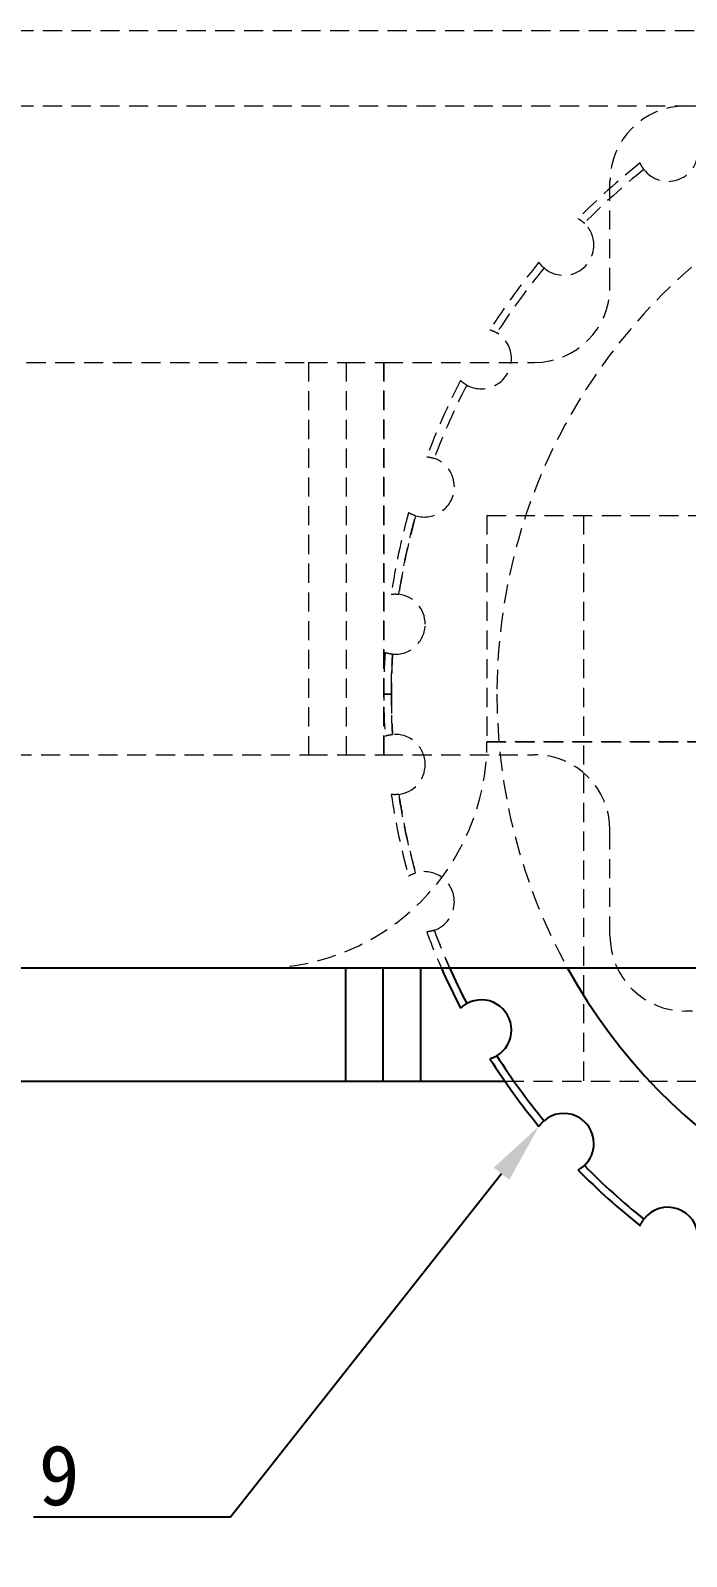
# Model space of a CAD drawing. Header units: millimetres. Extents: x 15 to 1184, y 5 to 836.
# Drawn here: x 300.7 to 344.2, y 497.8 to 598.9 of the extents above; entities that cross this region are included whole.
import ezdxf
from ezdxf import colors
from ezdxf.entities.mleader import LeaderData, LeaderLine
from ezdxf.math import Vec2, Vec3

# ---------------------------------------------------------------- set-up
doc = ezdxf.new("R2010")
doc.units = ezdxf.units.MM
doc.linetypes.add('HIDDEN', pattern=[1.905, 1.27, -0.635])
doc.styles.add('SLDTEXTSTYLE0', font='TXT', dxfattribs={"width": 0.75})
doc.dimstyles.new('SLDDIMSTYLE0', dxfattribs={"dimtxt": 3.5, "dimasz": 3.556, "dimexe": 0, "dimexo": 0.0625, "dimgap": 0.875, "dimtad": 1, "dimdec": 1, "dimlfac": 2, "dimrnd": 1e-09, "dimzin": 4, "dimdsep": 46, "dimtxsty": 'SLDTEXTSTYLE0', "dimblk1": 'CLOSED', "dimblk2": 'CLOSED', "dimsah": 1, "dimcen": 0.09, "dimadec": 0, "dimazin": 1, "dimtfac": 1, "dimtdec": 1, "dimtofl": 0, "dimtmove": 0, "dimatfit": 3, "dimldrblk": 'CLOSED', "dimfxl": 1, "dimfrac": 2, "dimtolj": 1, "dimtzin": 12, "dimarcsym": 0})

# ---------------------------------------------------------------- blocks, each defined once
blk = doc.blocks.new('_Closed')
at = {"color": 0, "linetype": 'ByBlock', "lineweight": -2}
for p, q in [((-1, 0.166667), (0, 0)), ((-1, 0.166667), (-1, -0.166667)), ((0, 0), (-1, -0.166667)), ((0, 0), (-1, 0))]:
    blk.add_line(p, q, dxfattribs=at)
blk = doc.blocks.new('_D')
at = {"color": 7, "linetype": 'Continuous', "lineweight": 0, "transparency": 16777216}
for p, q in [((74.06, 528.28), (74.06, 456.96)), ((674.06, 528.28), (674.06, 456.96)), ((74.06, 457.96), (674.06, 457.96))]:
    blk.add_line(p, q, dxfattribs=at)
at = {"color": 7, "linetype": 'Continuous', "lineweight": 18, "transparency": 16777216, "xscale": 3.556, "yscale": 3.556, "rotation": 180}
blk.add_blockref('_Closed', (74.06, 457.96, -3.74), dxfattribs=at)
at = {"color": 7, "linetype": 'Continuous', "lineweight": 18, "transparency": 16777216, "xscale": 3.556, "yscale": 3.556}
blk.add_blockref('_Closed', (674.06, 457.96, -3.74), dxfattribs=at)
at = {"color": 7, "linetype": 'Continuous', "lineweight": 18, "transparency": 16777216, "insert": (362.39, 462.48), "char_height": 3.5, "attachment_point": 1, "style": 'SLDTEXTSTYLE0'}
blk.add_mtext('1200.0', dxfattribs=at)

msp = doc.modelspace()

# ---------------------------------------------------------------- linework, layer by layer
at = {"color": 7, "linetype": 'HIDDEN', "lineweight": 18}
for p, q in [((248.145, 598.927), (532.475, 598.927)), ((248.145, 593.927), (344.092, 593.927)), ((344.092, 593.927), (394.092, 593.927)), ((339.092, 581.927), (339.092, 588.927)), ((337.393, 586.159), (337.377, 586.174)), ((296.592, 576.927), (319.092, 576.927)), ((319.092, 576.927), (319.092, 550.927)), ((319.092, 576.927), (319.092, 550.927)), ((319.092, 576.927), (321.592, 576.927)), ((321.592, 576.927), (321.592, 550.927)), ((321.592, 576.927), (324.092, 576.927)), ((324.092, 550.927), (324.092, 576.927)), ((324.092, 576.927), (324.092, 550.927)), ((324.092, 576.927), (334.092, 576.927)), ((327.43, 570.566), (327.409, 570.573)), ((330.933, 566.783), (374.057, 566.783)), ((330.933, 566.783), (330.933, 551.783)), ((337.33, 566.783), (337.33, 529.283)), ((324.592, 554.927), (324.092, 554.927)), ((330.933, 551.783), (374.057, 551.783)), ((374.057, 551.783), (330.933, 551.783)), ((276.592, 550.927), (319.092, 550.927)), ((319.092, 550.927), (321.592, 550.927)), ((321.592, 550.927), (324.092, 550.927)), ((324.092, 550.927), (334.092, 550.927)), ((339.092, 538.927), (339.092, 545.927)), ((327.388, 539.273), (327.409, 539.28)), ((321.557, 536.783), (321.557, 529.283)), ((326.557, 529.283), (326.557, 536.783)), ((394.092, 533.927), (344.092, 533.927)), ((332.113, 529.283), (406.07, 529.283))]:
    msp.add_line(p, q, dxfattribs=at)
at = {"color": 7, "linetype": 'Continuous', "lineweight": 25}
for p, q in [((649.057, 536.783), (99.057, 536.783)), ((321.557, 536.783), (99.057, 536.783)), ((321.557, 536.783), (321.557, 529.283)), ((324.057, 529.283), (324.057, 536.783)), ((326.557, 529.283), (326.557, 536.783)), ((99.057, 529.283), (321.557, 529.283)), ((321.557, 529.283), (324.057, 529.283)), ((324.057, 529.283), (326.557, 529.283)), ((326.557, 529.283), (332.113, 529.283))]:
    msp.add_line(p, q, dxfattribs=at)
at = {"color": 7, "linetype": 'HIDDEN', "lineweight": 18, "flags": 128}
msp.add_lwpolyline([(324.092, 554.927), (324.101, 554.927), (324.13, 554.927), (324.176, 554.927), (324.238, 554.927), (324.314, 554.927), (324.4, 554.927), (324.494, 554.927), (324.592, 554.927)], dxfattribs=at)
at = {"color": 7, "linetype": 'HIDDEN', "lineweight": 18}
for centre, radius, start, end in [((344.092, 588.927), 5, 90, 180), ((369.092, 554.927), 37.5, 0, 180), ((342.935, 590.928), 2, 217.28612, 360), ((369.092, 554.927), 45, 128.47962, 135.52038), ((369.092, 554.927), 44.5, 128.57531, 135.42469), ((369.092, 554.927), 44.5, 128.57531, 135.42469), ((369.092, 554.927), 44.5, 128.57531, 135.42469), ((369.092, 554.927), 44.5, 128.57531, 135.42469), ((336.022, 584.703), 2, 360, 46.71392), ((336.022, 584.703), 2, 229.28612, 360), ((369.092, 554.927), 45, 140.47962, 147.52038), ((369.092, 554.927), 44.5, 140.57531, 147.42469), ((369.092, 554.927), 44.5, 140.57531, 147.42469), ((369.092, 554.927), 44.5, 140.57531, 147.42469), ((369.092, 554.927), 44.5, 140.57531, 147.42469), ((334.092, 581.927), 5, 270, 360), ((330.554, 577.177), 2, 0, 58.71392), ((330.554, 577.177), 2, 241.28612, 0), ((369.092, 554.927), 45, 152.47962, 159.52038), ((369.092, 554.927), 44.5, 152.57531, 159.42469), ((369.092, 554.927), 44.5, 152.57531, 159.42469), ((369.092, 554.927), 44.5, 152.57531, 159.42469), ((369.092, 554.927), 44.5, 152.57531, 159.42469), ((326.77, 568.678), 2, 0, 70.71392), ((326.77, 568.678), 2, 253.28615, 0), ((369.092, 554.927), 45, 164.47962, 171.52038), ((324.835, 559.578), 2, 0, 82.71424), ((324.835, 559.578), 2, 265.28337, 0), ((369.092, 554.927), 45, 176.47962, 183.52038), ((369.092, 554.927), 44.5, 179.64154, 180), ((369.092, 554.927), 44.5, 179.64154, 180), ((369.092, 554.927), 37.5, 180, 208.93528), ((324.835, 550.275), 2, 0, 94.71673), ((315.933, 551.783), 15, 270, 360), ((324.835, 550.275), 2, 277.28559, 0), ((334.092, 545.927), 5, 0, 90), ((369.092, 554.927), 45, 188.47962, 195.52038), ((326.77, 541.175), 2, 0, 106.71392), ((326.77, 541.175), 2, 289.28612, 0), ((369.092, 554.927), 45, 200.47962, 203.7774), ((369.092, 554.927), 44.5, 200.57531, 207.42469), ((369.092, 554.927), 44.5, 200.57531, 207.42469), ((369.092, 554.927), 44.5, 200.57531, 207.42469), ((369.092, 554.927), 44.5, 200.57531, 204.06132), ((344.092, 538.927), 5, 180, 270), ((369.092, 554.927), 44.5, 212.57531, 219.42469), ((369.092, 554.927), 44.5, 212.57531, 219.42469), ((369.092, 554.927), 44.5, 212.57531, 219.42469), ((369.092, 554.927), 44.5, 224.57531, 231.42469), ((369.092, 554.927), 44.5, 224.57531, 231.42469), ((369.092, 554.927), 44.5, 224.57531, 231.42469)]:
    msp.add_arc(centre, radius, start, end, dxfattribs=at)
at = {"color": 7, "linetype": 'Continuous', "lineweight": 25}
for centre, radius, start, end in [((369.092, 554.927), 45, 203.7774, 207.52038), ((369.092, 554.927), 44.5, 204.06132, 207.42469), ((369.092, 554.927), 37.5, 208.93528, 331.06472), ((330.554, 532.677), 2, 0, 118.71391), ((330.554, 532.677), 2, 301.28612, 0), ((369.092, 554.927), 45, 212.47962, 219.52038), ((369.092, 554.927), 44.5, 212.57531, 219.42469), ((336.022, 525.15), 2, 0, 130.71392), ((336.022, 525.15), 2, 313.28612, 0), ((369.092, 554.927), 45, 224.47962, 231.52038), ((369.092, 554.927), 44.5, 224.57531, 231.42469), ((342.935, 518.925), 2, 360, 142.71392)]:
    msp.add_arc(centre, radius, start, end, dxfattribs=at)
at = {"color": 7, "linetype": 'HIDDEN', "lineweight": 18}
for points, knots in [([(341.317, 589.752), (341.282, 589.803), (341.235, 589.872), (341.182, 589.965), (341.147, 590.032), (341.118, 590.091), (341.096, 590.141), (341.093, 590.149), (341.091, 590.154)], [0, 0, 0, 0, 0.2493922, 0.3417678, 0.4997878, 0.6463897, 0.77868, 1, 1, 1, 1]), ([(341.344, 589.716), (341.339, 589.723), (341.33, 589.735), (341.321, 589.747), (341.317, 589.752)], [0, 0, 0, 0, 0.5588614, 1, 1, 1, 1]), ([(336.984, 586.456), (336.99, 586.453), (337.003, 586.446), (337.095, 586.392), (337.22, 586.308), (337.313, 586.229), (337.36, 586.189)], [0, 0, 0, 0, 0.2499189, 0.4998684, 0.7494746, 1, 1, 1, 1]), ([(337.36, 586.189), (337.366, 586.184), (337.377, 586.174), (337.388, 586.163), (337.393, 586.159)], [0, 0, 0, 0, 0.5611152, 1, 1, 1, 1]), ([(334.683, 583.217), (334.639, 583.259), (334.578, 583.317), (334.507, 583.397), (334.458, 583.455), (334.418, 583.506), (334.386, 583.55), (334.382, 583.558), (334.379, 583.563)], [0, 0, 0, 0, 0.24939217, 0.34176781, 0.49978775, 0.64638973, 0.77868, 1, 1, 1, 1]), ([(334.717, 583.187), (334.711, 583.193), (334.7, 583.202), (334.688, 583.212), (334.683, 583.217)], [0, 0, 0, 0, 0.5588614, 1, 1, 1, 1]), ([(331.13, 579.092), (331.137, 579.09), (331.151, 579.086), (331.252, 579.052), (331.392, 578.996), (331.499, 578.938), (331.554, 578.909)], [0, 0, 0, 0, 0.2499189, 0.4998684, 0.7494746, 1, 1, 1, 1]), ([(331.554, 578.909), (331.561, 578.905), (331.574, 578.897), (331.587, 578.889), (331.592, 578.886)], [0, 0, 0, 0, 0.5611152, 1, 1, 1, 1]), ([(329.554, 575.445), (329.501, 575.477), (329.43, 575.521), (329.343, 575.584), (329.284, 575.631), (329.234, 575.673), (329.193, 575.709), (329.187, 575.716), (329.184, 575.72)], [0, 0, 0, 0, 0.2493922, 0.3417678, 0.4997878, 0.6463897, 0.77868, 1, 1, 1, 1]), ([(329.593, 575.423), (329.585, 575.427), (329.572, 575.434), (329.559, 575.441), (329.554, 575.445)], [0, 0, 0, 0, 0.5588614, 1, 1, 1, 1]), ([(326.936, 570.671), (326.943, 570.671), (326.957, 570.669), (327.063, 570.658), (327.211, 570.632), (327.329, 570.597), (327.388, 570.58)], [0, 0, 0, 0, 0.2499189, 0.4998684, 0.7494746, 1, 1, 1, 1]), ([(327.388, 570.58), (327.396, 570.577), (327.41, 570.573), (327.424, 570.568), (327.43, 570.566)], [0, 0, 0, 0, 0.56111523, 1, 1, 1, 1]), ([(326.194, 566.762), (325.946, 565.8), (325.503, 564.083), (325.216, 562.332), (325.089, 561.562)], [0, 0, 0, 0, 0.5599823, 1, 1, 1, 1]), ([(326.194, 566.762), (325.946, 565.8), (325.503, 564.083), (325.216, 562.332), (325.089, 561.562)], [0, 0, 0, 0, 0.55998236, 1, 1, 1, 1]), ([(325.089, 561.562), (325.254, 562.542), (325.548, 564.291), (325.997, 566.007), (326.194, 566.762)], [0, 0, 0, 0, 0.55998246, 1, 1, 1, 1]), ([(325.089, 561.562), (325.254, 562.542), (325.548, 564.291), (325.997, 566.007), (326.194, 566.762)], [0, 0, 0, 0, 0.5599825, 1, 1, 1, 1]), ([(326.152, 566.776), (326.094, 566.796), (326.015, 566.824), (325.917, 566.869), (325.849, 566.902), (325.792, 566.933), (325.744, 566.96), (325.737, 566.965), (325.733, 566.968)], [0, 0, 0, 0, 0.2493922, 0.3417678, 0.4997878, 0.6463897, 0.77868, 1, 1, 1, 1]), ([(326.194, 566.762), (326.186, 566.765), (326.172, 566.769), (326.158, 566.774), (326.152, 566.776)], [0, 0, 0, 0, 0.5588614, 1, 1, 1, 1]), ([(324.584, 561.562), (324.591, 561.563), (324.605, 561.565), (324.711, 561.576), (324.861, 561.581), (324.983, 561.572), (325.045, 561.567)], [0, 0, 0, 0, 0.2499189, 0.4998684, 0.7494746, 1, 1, 1, 1]), ([(325.045, 561.567), (325.053, 561.566), (325.068, 561.565), (325.083, 561.563), (325.089, 561.562)], [0, 0, 0, 0, 0.561115, 1, 1, 1, 1]), ([(324.626, 557.589), (324.566, 557.597), (324.482, 557.608), (324.378, 557.631), (324.304, 557.65), (324.242, 557.668), (324.19, 557.684), (324.182, 557.688), (324.177, 557.69)], [0, 0, 0, 0, 0.2493922, 0.3417678, 0.4997878, 0.6463897, 0.77868, 1, 1, 1, 1]), ([(324.671, 557.585), (324.646, 557.089), (324.6, 556.204), (324.594, 555.317), (324.592, 554.927)], [0, 0, 0, 0, 0.5599958, 1, 1, 1, 1]), ([(324.592, 554.927), (324.596, 555.423), (324.603, 556.31), (324.65, 557.195), (324.671, 557.585)], [0, 0, 0, 0, 0.5599952, 1, 1, 1, 1]), ([(324.671, 557.585), (324.648, 557.141), (324.606, 556.348), (324.597, 555.554), (324.593, 555.205)], [0, 0, 0, 0, 0.5599969, 1, 1, 1, 1]), ([(324.593, 555.205), (324.599, 555.65), (324.609, 556.443), (324.652, 557.236), (324.671, 557.585)], [0, 0, 0, 0, 0.5599961, 1, 1, 1, 1]), ([(324.671, 557.585), (324.663, 557.586), (324.648, 557.587), (324.633, 557.588), (324.626, 557.589)], [0, 0, 0, 0, 0.5588624, 1, 1, 1, 1]), ([(324.592, 554.927), (324.596, 554.43), (324.603, 553.543), (324.65, 552.658), (324.671, 552.268)], [0, 0, 0, 0, 0.5599952, 1, 1, 1, 1]), ([(324.592, 554.927), (324.596, 554.43), (324.603, 553.543), (324.65, 552.658), (324.671, 552.268)], [0, 0, 0, 0, 0.5599952, 1, 1, 1, 1]), ([(324.671, 552.268), (324.646, 552.764), (324.6, 553.65), (324.594, 554.537), (324.592, 554.927)], [0, 0, 0, 0, 0.559996, 1, 1, 1, 1]), ([(324.671, 552.268), (324.646, 552.764), (324.6, 553.65), (324.594, 554.537), (324.592, 554.927)], [0, 0, 0, 0, 0.5599958, 1, 1, 1, 1]), ([(324.177, 552.164), (324.183, 552.166), (324.196, 552.171), (324.298, 552.203), (324.444, 552.239), (324.566, 552.256), (324.626, 552.264)], [0, 0, 0, 0, 0.2499189, 0.4998684, 0.7494746, 1, 1, 1, 1]), ([(324.626, 552.264), (324.635, 552.265), (324.65, 552.267), (324.664, 552.268), (324.671, 552.268)], [0, 0, 0, 0, 0.56111416, 1, 1, 1, 1]), ([(325.045, 548.286), (324.983, 548.281), (324.9, 548.275), (324.792, 548.275), (324.717, 548.278), (324.652, 548.283), (324.598, 548.288), (324.589, 548.29), (324.584, 548.291)], [0, 0, 0, 0, 0.2493922, 0.3417678, 0.4997878, 0.6463897, 0.77868, 1, 1, 1, 1]), ([(325.089, 548.291), (325.081, 548.29), (325.066, 548.288), (325.051, 548.287), (325.045, 548.286)], [0, 0, 0, 0, 0.5588616, 1, 1, 1, 1]), ([(325.089, 548.291), (325.254, 547.312), (325.548, 545.562), (325.997, 543.846), (326.194, 543.091)], [0, 0, 0, 0, 0.5599825, 1, 1, 1, 1]), ([(325.089, 548.291), (325.254, 547.312), (325.548, 545.562), (325.997, 543.846), (326.194, 543.091)], [0, 0, 0, 0, 0.5599825, 1, 1, 1, 1]), ([(326.194, 543.091), (325.946, 544.053), (325.503, 545.771), (325.216, 547.521), (325.089, 548.291)], [0, 0, 0, 0, 0.5599824, 1, 1, 1, 1]), ([(326.194, 543.091), (325.946, 544.053), (325.503, 545.771), (325.216, 547.521), (325.089, 548.291)], [0, 0, 0, 0, 0.5599823, 1, 1, 1, 1]), ([(325.733, 542.886), (325.739, 542.889), (325.751, 542.897), (325.843, 542.949), (325.978, 543.015), (326.094, 543.057), (326.152, 543.078)], [0, 0, 0, 0, 0.24991894, 0.49986839, 0.74947463, 1, 1, 1, 1]), ([(326.152, 543.078), (326.16, 543.08), (326.174, 543.085), (326.188, 543.089), (326.194, 543.091)], [0, 0, 0, 0, 0.5611151, 1, 1, 1, 1]), ([(327.388, 539.273), (327.329, 539.256), (327.248, 539.232), (327.143, 539.21), (327.069, 539.197), (327.004, 539.189), (326.95, 539.183), (326.941, 539.182), (326.936, 539.182)], [0, 0, 0, 0, 0.2493922, 0.3417678, 0.4997878, 0.6463897, 0.77868, 1, 1, 1, 1]), ([(327.43, 539.288), (327.422, 539.285), (327.408, 539.28), (327.394, 539.275), (327.388, 539.273)], [0, 0, 0, 0, 0.5588614, 1, 1, 1, 1])]:
    msp.add_open_spline(points, degree=3, knots=knots, dxfattribs=at)
at = {"color": 7, "linetype": 'Continuous', "lineweight": 25}
for points, knots in [([(329.184, 534.134), (329.189, 534.139), (329.199, 534.148), (329.278, 534.219), (329.397, 534.312), (329.501, 534.376), (329.554, 534.409)], [0, 0, 0, 0, 0.2499189, 0.4998684, 0.7494746, 1, 1, 1, 1]), ([(329.554, 534.409), (329.561, 534.413), (329.574, 534.42), (329.587, 534.428), (329.593, 534.431)], [0, 0, 0, 0, 0.5611152, 1, 1, 1, 1]), ([(331.554, 530.945), (331.5, 530.915), (331.426, 530.875), (331.328, 530.832), (331.257, 530.804), (331.196, 530.782), (331.144, 530.765), (331.136, 530.763), (331.13, 530.762)], [0, 0, 0, 0, 0.2493922, 0.3417678, 0.4997878, 0.6463897, 0.77868, 1, 1, 1, 1]), ([(331.592, 530.968), (331.585, 530.963), (331.572, 530.955), (331.559, 530.948), (331.554, 530.945)], [0, 0, 0, 0, 0.5588614, 1, 1, 1, 1]), ([(334.379, 526.291), (334.383, 526.297), (334.391, 526.308), (334.454, 526.394), (334.551, 526.509), (334.639, 526.594), (334.683, 526.637)], [0, 0, 0, 0, 0.2499189, 0.4998684, 0.7494746, 1, 1, 1, 1]), ([(334.683, 526.637), (334.69, 526.642), (334.701, 526.652), (334.712, 526.662), (334.717, 526.666)], [0, 0, 0, 0, 0.5611152, 1, 1, 1, 1]), ([(337.36, 523.664), (337.313, 523.624), (337.25, 523.57), (337.162, 523.507), (337.1, 523.465), (337.044, 523.431), (336.997, 523.403), (336.989, 523.399), (336.984, 523.397)], [0, 0, 0, 0, 0.24939217, 0.34176781, 0.49978775, 0.64638973, 0.77868, 1, 1, 1, 1]), ([(337.393, 523.695), (337.387, 523.689), (337.376, 523.679), (337.365, 523.669), (337.36, 523.664)], [0, 0, 0, 0, 0.5588614, 1, 1, 1, 1]), ([(341.091, 519.699), (341.094, 519.706), (341.099, 519.719), (341.143, 519.816), (341.214, 519.949), (341.283, 520.05), (341.317, 520.101)], [0, 0, 0, 0, 0.24991894, 0.49986839, 0.74947463, 1, 1, 1, 1]), ([(341.317, 520.101), (341.322, 520.108), (341.331, 520.12), (341.34, 520.132), (341.344, 520.137)], [0, 0, 0, 0, 0.5611152, 1, 1, 1, 1])]:
    msp.add_open_spline(points, degree=3, knots=knots, dxfattribs=at)

# ---------------------------------------------------------------- dimensions: what is measured, and where the dimension line sits
at = {"color": 7, "linetype": 'Continuous', "lineweight": 18}
dim = msp.add_linear_dim(base=(674.057, 457.965), p1=(74.057, 529.283), p2=(674.057, 529.283), dimstyle='SLDDIMSTYLE0', dxfattribs=at)
dim.commit()
dim.dimension.update_dxf_attribs({"geometry": '_D', "text_midpoint": (369.498, 457.965), "dimtype": 160})

# ---------------------------------------------------------------- leaders
ml = msp.add_multileader_mtext('Standard')
ml.set_content('9', color=256)
ml.set_leader_properties()
ml.build(insert=Vec2(0, 0))
ml.multileader.update_dxf_attribs({"text_right_attachment_type": 6})
ctx = ml.context
ctx.base_point, ctx.plane_origin = Vec3(299.252, 503.176), Vec3(334.379, 526.291)
ctx.right_attachment, ctx.text_align_type = 6, 2
notes = []
notes.append((ctx, [(0, (1, 1, 0), (313.918, 500.376), (-1, 0), 8, [(0, [(334.379, 526.291)], 0, [])])]))
ctx.mtext.insert, ctx.mtext.alignment, ctx.mtext.flow_direction = Vec3(303.918, 505.176), 3, 5
for ctx, leaders in notes:
    for number, flags, end, landing, length, lines in leaders:
        leader = LeaderData()
        leader.index, (leader.has_last_leader_line, leader.has_dogleg_vector, leader.attachment_direction) = number, flags
        leader.last_leader_point, leader.dogleg_vector, leader.dogleg_length = Vec3(end), Vec3(landing), length
        for number, points, colour, breaks in lines:
            line = LeaderLine()
            line.index, line.vertices, line.color, line.breaks = number, Vec3.list(points), colors.encode_raw_color(colour), breaks
            leader.lines.append(line)
        ctx.leaders.append(leader)

doc.saveas('drawing.dxf')
